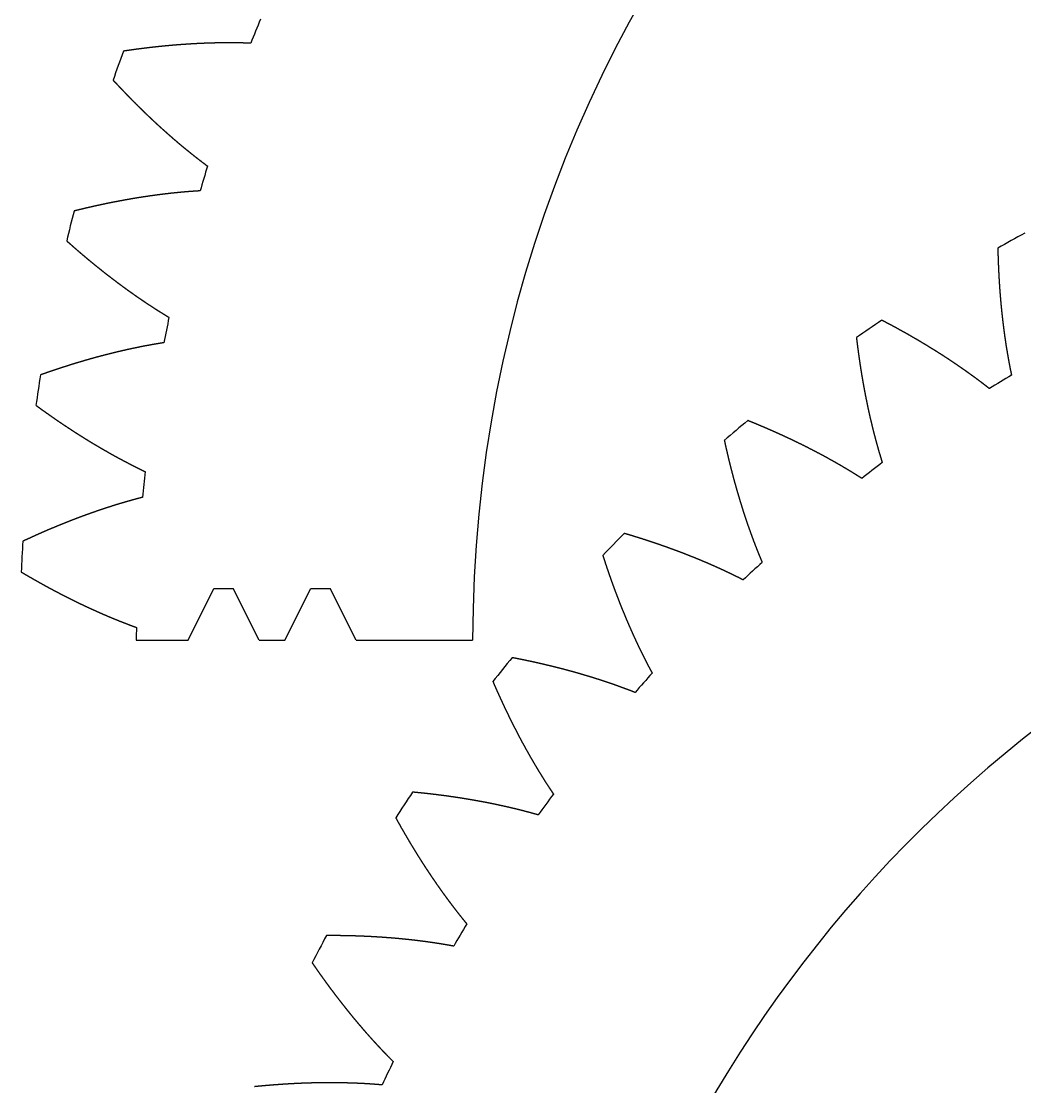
# Model space of a CAD drawing. Header units: millimetres. Extents: x 152 to 351, y -137 to 85.
# Drawn here: x 151.75 to 190.56, y -101.84 to -60.61 of the extents above; entities that cross this region are included whole.
import ezdxf

# ---------------------------------------------------------------- set-up
doc = ezdxf.new("R2010")
doc.units = ezdxf.units.MM
doc.header["$MEASUREMENT"] = 0

msp = doc.modelspace()

# ---------------------------------------------------------------- linework, layer by layer
at = {"linetype": 'Continuous'}
for p, q in [((158.203, -84.564), (159.203, -82.564)), ((159.203, -82.564), (159.953, -82.564)), ((160.953, -84.564), (159.953, -82.564)), ((161.953, -84.564), (162.953, -82.564)), ((162.953, -82.564), (163.703, -82.564)), ((164.703, -84.564), (163.703, -82.564)), ((156.203, -84.564), (158.203, -84.564)), ((160.953, -84.564), (161.953, -84.564)), ((164.703, -84.564), (165.703, -84.564)), ((165.703, -84.564), (169.212, -84.564))]:
    msp.add_line(p, q, dxfattribs=at)
for centre, radius, start, end in [((219.462, -84.564), 50.25, 8.4095, 180), ((218.703, -84.564), 62.5, 157.38775, 158.30456), ((218.703, -84.564), 67, 160.10694, 161.12383), ((218.703, -84.564), 62.5, 162.92621, 163.84302), ((218.703, -84.564), 67, 165.6454, 166.66229), ((222.604, -127.652), 67, 118.56848, 119.58537), ((222.604, -127.652), 67, 118.56848, 119.58537), ((218.703, -84.564), 62.5, 168.46467, 169.38148), ((222.604, -127.652), 67, 124.10694, 125.12383), ((222.604, -127.652), 67, 124.10694, 125.12383), ((218.703, -84.564), 67, 171.18386, 172.20075), ((222.604, -127.652), 62.5, 121.38775, 122.30456), ((222.604, -127.652), 62.5, 121.38775, 122.30456), ((222.604, -127.652), 67, 129.6454, 130.66229), ((222.604, -127.652), 67, 129.6454, 130.66229), ((221.844, -127.652), 50.25, 0, 188.4095), ((221.844, -127.652), 50.25, 0, 188.4095), ((222.604, -127.652), 62.5, 126.92621, 127.84302), ((222.604, -127.652), 62.5, 126.92621, 127.84302), ((218.703, -84.564), 62.5, 174.00313, 174.91995), ((218.703, -84.564), 67, 176.72233, 177.73921), ((222.604, -127.652), 67, 135.18386, 136.20075), ((222.604, -127.652), 67, 135.18386, 136.20075), ((222.604, -127.652), 62.5, 132.46467, 133.38148), ((222.604, -127.652), 62.5, 132.46467, 133.38148), ((218.703, -84.564), 62.5, 179.54159, 180), ((222.604, -127.652), 67, 140.72233, 141.73921), ((222.604, -127.652), 67, 140.72233, 141.73921), ((222.604, -127.652), 62.5, 138.00313, 138.91995), ((222.604, -127.652), 62.5, 138.00313, 138.91995), ((222.604, -127.652), 67, 146.26079, 147.27768), ((222.604, -127.652), 67, 146.26079, 147.27768), ((222.604, -127.652), 62.5, 143.54159, 144.45841), ((222.604, -127.652), 62.5, 143.54159, 144.45841), ((222.604, -127.652), 62.5, 149.08005, 149.99687), ((222.604, -127.652), 62.5, 149.08005, 149.99687), ((222.604, -127.652), 67, 151.79925, 152.81614), ((222.604, -127.652), 67, 151.79925, 152.81614), ((222.604, -127.652), 62.5, 154.61852, 155.53533), ((222.604, -127.652), 62.5, 154.61852, 155.53533)]:
    msp.add_arc(centre, radius, start, end)
for points in [[(160.63, -61.459), (160.609, -61.458), (160.566, -61.457), (160.501, -61.454), (160.415, -61.452), (160.308, -61.449), (160.2, -61.447), (160.092, -61.445), (159.984, -61.444), (159.876, -61.443), (159.768, -61.443), (159.659, -61.444), (159.551, -61.444), (159.442, -61.446), (159.334, -61.448), (159.225, -61.45), (159.116, -61.453), (159.007, -61.456), (158.898, -61.46), (158.789, -61.464), (158.679, -61.469), (158.57, -61.474), (158.461, -61.48), (158.351, -61.486), (158.241, -61.493), (158.132, -61.5), (158.022, -61.507), (157.912, -61.515), (157.802, -61.524), (157.692, -61.532), (157.582, -61.542), (157.472, -61.552), (157.362, -61.562), (157.251, -61.572), (157.141, -61.583), (157.031, -61.595), (156.92, -61.607), (156.809, -61.619), (156.699, -61.632), (156.588, -61.645), (156.477, -61.659), (156.367, -61.673), (156.256, -61.687), (156.145, -61.702), (156.034, -61.717), (155.923, -61.733), (155.834, -61.746), (155.767, -61.756), (155.723, -61.762), (155.701, -61.766)], [(155.306, -62.887), (155.321, -62.904), (155.352, -62.937), (155.398, -62.986), (155.459, -63.052), (155.536, -63.134), (155.612, -63.215), (155.69, -63.296), (155.767, -63.377), (155.845, -63.457), (155.922, -63.537), (156, -63.617), (156.079, -63.696), (156.157, -63.775), (156.236, -63.853), (156.315, -63.931), (156.394, -64.009), (156.473, -64.087), (156.553, -64.164), (156.633, -64.24), (156.713, -64.316), (156.793, -64.392), (156.873, -64.468), (156.954, -64.543), (157.035, -64.617), (157.116, -64.691), (157.197, -64.765), (157.279, -64.838), (157.361, -64.911), (157.443, -64.984), (157.525, -65.056), (157.607, -65.128), (157.69, -65.199), (157.773, -65.27), (157.856, -65.34), (157.939, -65.41), (158.023, -65.48), (158.107, -65.549), (158.191, -65.617), (158.275, -65.686), (158.359, -65.753), (158.444, -65.82), (158.529, -65.887), (158.614, -65.953), (158.7, -66.019), (158.785, -66.084), (158.854, -66.136), (158.906, -66.175), (158.94, -66.201), (158.957, -66.213)], [(158.671, -67.172), (158.65, -67.173), (158.607, -67.176), (158.543, -67.18), (158.457, -67.185), (158.349, -67.193), (158.242, -67.201), (158.134, -67.21), (158.027, -67.219), (157.919, -67.229), (157.811, -67.239), (157.703, -67.25), (157.596, -67.261), (157.488, -67.273), (157.38, -67.286), (157.272, -67.298), (157.164, -67.312), (157.055, -67.326), (156.947, -67.34), (156.839, -67.355), (156.731, -67.37), (156.622, -67.386), (156.514, -67.402), (156.405, -67.419), (156.297, -67.436), (156.189, -67.453), (156.08, -67.471), (155.971, -67.49), (155.863, -67.509), (155.754, -67.528), (155.645, -67.548), (155.537, -67.569), (155.428, -67.589), (155.319, -67.611), (155.21, -67.632), (155.102, -67.654), (154.993, -67.677), (154.884, -67.7), (154.775, -67.723), (154.666, -67.747), (154.557, -67.771), (154.448, -67.796), (154.339, -67.821), (154.23, -67.846), (154.122, -67.872), (154.013, -67.899), (153.925, -67.92), (153.86, -67.936), (153.816, -67.947), (153.795, -67.953)], [(153.51, -69.107), (153.527, -69.122), (153.56, -69.152), (153.611, -69.197), (153.678, -69.256), (153.762, -69.33), (153.847, -69.404), (153.931, -69.477), (154.016, -69.55), (154.101, -69.623), (154.186, -69.695), (154.272, -69.766), (154.357, -69.838), (154.443, -69.908), (154.529, -69.979), (154.615, -70.049), (154.701, -70.119), (154.787, -70.188), (154.874, -70.257), (154.961, -70.326), (155.048, -70.394), (155.135, -70.461), (155.222, -70.529), (155.31, -70.596), (155.398, -70.662), (155.486, -70.728), (155.574, -70.794), (155.662, -70.859), (155.75, -70.924), (155.839, -70.988), (155.928, -71.052), (156.017, -71.115), (156.106, -71.178), (156.195, -71.241), (156.285, -71.303), (156.374, -71.364), (156.464, -71.425), (156.554, -71.486), (156.645, -71.546), (156.735, -71.606), (156.826, -71.665), (156.916, -71.724), (157.007, -71.782), (157.099, -71.84), (157.19, -71.897), (157.282, -71.954), (157.355, -71.998), (157.41, -72.032), (157.447, -72.054), (157.465, -72.065)], [(189.525, -69.387), (189.525, -69.41), (189.526, -69.455), (189.528, -69.522), (189.53, -69.612), (189.533, -69.724), (189.537, -69.836), (189.541, -69.948), (189.545, -70.059), (189.55, -70.171), (189.555, -70.282), (189.561, -70.394), (189.567, -70.505), (189.573, -70.616), (189.58, -70.727), (189.588, -70.838), (189.595, -70.948), (189.603, -71.059), (189.612, -71.169), (189.621, -71.279), (189.63, -71.389), (189.64, -71.499), (189.65, -71.609), (189.661, -71.719), (189.672, -71.828), (189.683, -71.938), (189.695, -72.047), (189.708, -72.156), (189.721, -72.265), (189.734, -72.373), (189.748, -72.482), (189.762, -72.59), (189.776, -72.698), (189.791, -72.806), (189.807, -72.914), (189.823, -73.022), (189.839, -73.129), (189.856, -73.236), (189.874, -73.343), (189.892, -73.45), (189.91, -73.557), (189.929, -73.663), (189.948, -73.77), (189.968, -73.876), (189.988, -73.982), (190.009, -74.087), (190.026, -74.172), (190.039, -74.235), (190.048, -74.277), (190.052, -74.298)], [(189.525, -69.387), (189.525, -69.41), (189.526, -69.455), (189.528, -69.522), (189.53, -69.612), (189.533, -69.724), (189.537, -69.836), (189.541, -69.948), (189.545, -70.059), (189.55, -70.171), (189.555, -70.282), (189.561, -70.394), (189.567, -70.505), (189.573, -70.616), (189.58, -70.727), (189.588, -70.838), (189.595, -70.948), (189.603, -71.059), (189.612, -71.169), (189.621, -71.279), (189.63, -71.389), (189.64, -71.499), (189.65, -71.609), (189.661, -71.719), (189.672, -71.828), (189.683, -71.938), (189.695, -72.047), (189.708, -72.156), (189.721, -72.265), (189.734, -72.373), (189.748, -72.482), (189.762, -72.59), (189.776, -72.698), (189.791, -72.806), (189.807, -72.914), (189.823, -73.022), (189.839, -73.129), (189.856, -73.236), (189.874, -73.343), (189.892, -73.45), (189.91, -73.557), (189.929, -73.663), (189.948, -73.77), (189.968, -73.876), (189.988, -73.982), (190.009, -74.087), (190.026, -74.172), (190.039, -74.235), (190.048, -74.277), (190.052, -74.298)], [(189.203, -74.826), (189.186, -74.812), (189.152, -74.786), (189.101, -74.746), (189.033, -74.693), (188.948, -74.628), (188.862, -74.563), (188.776, -74.498), (188.689, -74.434), (188.602, -74.369), (188.514, -74.306), (188.426, -74.242), (188.338, -74.179), (188.249, -74.117), (188.16, -74.054), (188.071, -73.992), (187.981, -73.931), (187.891, -73.869), (187.801, -73.808), (187.71, -73.747), (187.619, -73.687), (187.527, -73.627), (187.435, -73.567), (187.343, -73.508), (187.25, -73.449), (187.158, -73.39), (187.064, -73.331), (186.971, -73.273), (186.877, -73.216), (186.783, -73.158), (186.688, -73.101), (186.593, -73.044), (186.498, -72.987), (186.403, -72.931), (186.307, -72.875), (186.211, -72.82), (186.114, -72.764), (186.018, -72.709), (185.921, -72.655), (185.823, -72.6), (185.726, -72.546), (185.628, -72.492), (185.53, -72.439), (185.431, -72.386), (185.333, -72.333), (185.234, -72.28), (185.154, -72.239), (185.094, -72.207), (185.054, -72.187), (185.035, -72.176)], [(189.203, -74.826), (189.186, -74.812), (189.152, -74.786), (189.101, -74.746), (189.033, -74.693), (188.948, -74.628), (188.862, -74.563), (188.776, -74.498), (188.689, -74.434), (188.602, -74.369), (188.514, -74.306), (188.426, -74.242), (188.338, -74.179), (188.249, -74.117), (188.16, -74.054), (188.071, -73.992), (187.981, -73.931), (187.891, -73.869), (187.801, -73.808), (187.71, -73.747), (187.619, -73.687), (187.527, -73.627), (187.435, -73.567), (187.343, -73.508), (187.25, -73.449), (187.158, -73.39), (187.064, -73.331), (186.971, -73.273), (186.877, -73.216), (186.783, -73.158), (186.688, -73.101), (186.593, -73.044), (186.498, -72.987), (186.403, -72.931), (186.307, -72.875), (186.211, -72.82), (186.114, -72.764), (186.018, -72.709), (185.921, -72.655), (185.823, -72.6), (185.726, -72.546), (185.628, -72.492), (185.53, -72.439), (185.431, -72.386), (185.333, -72.333), (185.234, -72.28), (185.154, -72.239), (185.094, -72.207), (185.054, -72.187), (185.035, -72.176)], [(184.056, -72.852), (184.059, -72.874), (184.064, -72.919), (184.072, -72.986), (184.083, -73.075), (184.097, -73.186), (184.111, -73.297), (184.126, -73.408), (184.141, -73.519), (184.157, -73.629), (184.173, -73.74), (184.189, -73.85), (184.206, -73.96), (184.223, -74.07), (184.24, -74.18), (184.258, -74.289), (184.277, -74.399), (184.295, -74.508), (184.315, -74.617), (184.334, -74.726), (184.354, -74.834), (184.374, -74.943), (184.395, -75.051), (184.416, -75.159), (184.438, -75.267), (184.46, -75.375), (184.482, -75.482), (184.505, -75.59), (184.528, -75.697), (184.552, -75.804), (184.576, -75.91), (184.601, -76.017), (184.626, -76.123), (184.651, -76.229), (184.677, -76.335), (184.703, -76.44), (184.73, -76.546), (184.757, -76.651), (184.785, -76.756), (184.813, -76.861), (184.842, -76.965), (184.871, -77.069), (184.9, -77.173), (184.93, -77.277), (184.961, -77.38), (184.992, -77.483), (185.017, -77.565), (185.036, -77.627), (185.049, -77.668), (185.055, -77.689)], [(184.056, -72.852), (184.059, -72.874), (184.064, -72.919), (184.072, -72.986), (184.083, -73.075), (184.097, -73.186), (184.111, -73.297), (184.126, -73.408), (184.141, -73.519), (184.157, -73.629), (184.173, -73.74), (184.189, -73.85), (184.206, -73.96), (184.223, -74.07), (184.24, -74.18), (184.258, -74.289), (184.277, -74.399), (184.295, -74.508), (184.315, -74.617), (184.334, -74.726), (184.354, -74.834), (184.374, -74.943), (184.395, -75.051), (184.416, -75.159), (184.438, -75.267), (184.46, -75.375), (184.482, -75.482), (184.505, -75.59), (184.528, -75.697), (184.552, -75.804), (184.576, -75.91), (184.601, -76.017), (184.626, -76.123), (184.651, -76.229), (184.677, -76.335), (184.703, -76.44), (184.73, -76.546), (184.757, -76.651), (184.785, -76.756), (184.813, -76.861), (184.842, -76.965), (184.871, -77.069), (184.9, -77.173), (184.93, -77.277), (184.961, -77.38), (184.992, -77.483), (185.017, -77.565), (185.036, -77.627), (185.049, -77.668), (185.055, -77.689)], [(157.273, -73.047), (157.252, -73.05), (157.209, -73.057), (157.146, -73.067), (157.061, -73.081), (156.955, -73.099), (156.848, -73.117), (156.742, -73.137), (156.636, -73.156), (156.53, -73.176), (156.424, -73.197), (156.317, -73.218), (156.211, -73.24), (156.105, -73.262), (155.998, -73.285), (155.892, -73.308), (155.786, -73.332), (155.679, -73.356), (155.573, -73.381), (155.467, -73.406), (155.361, -73.431), (155.254, -73.458), (155.148, -73.484), (155.042, -73.511), (154.935, -73.539), (154.829, -73.567), (154.723, -73.595), (154.616, -73.624), (154.51, -73.653), (154.404, -73.683), (154.298, -73.714), (154.191, -73.744), (154.085, -73.776), (153.979, -73.807), (153.873, -73.839), (153.767, -73.872), (153.66, -73.905), (153.554, -73.938), (153.448, -73.972), (153.342, -74.006), (153.236, -74.041), (153.13, -74.076), (153.024, -74.111), (152.918, -74.147), (152.812, -74.183), (152.706, -74.22), (152.621, -74.25), (152.558, -74.272), (152.516, -74.287), (152.494, -74.295)], [(152.323, -75.471), (152.341, -75.485), (152.377, -75.511), (152.431, -75.551), (152.504, -75.604), (152.595, -75.669), (152.686, -75.734), (152.778, -75.799), (152.869, -75.863), (152.961, -75.927), (153.052, -75.991), (153.144, -76.054), (153.236, -76.117), (153.328, -76.179), (153.421, -76.241), (153.513, -76.302), (153.606, -76.363), (153.698, -76.424), (153.791, -76.484), (153.884, -76.544), (153.977, -76.603), (154.071, -76.662), (154.164, -76.721), (154.258, -76.779), (154.351, -76.837), (154.445, -76.894), (154.539, -76.951), (154.633, -77.007), (154.728, -77.063), (154.822, -77.118), (154.917, -77.173), (155.011, -77.228), (155.106, -77.282), (155.201, -77.336), (155.296, -77.389), (155.391, -77.441), (155.487, -77.494), (155.582, -77.545), (155.678, -77.596), (155.774, -77.647), (155.87, -77.697), (155.966, -77.747), (156.062, -77.796), (156.158, -77.845), (156.255, -77.893), (156.351, -77.94), (156.429, -77.978), (156.487, -78.006), (156.525, -78.025), (156.545, -78.034)], [(184.26, -78.296), (184.242, -78.284), (184.206, -78.261), (184.152, -78.227), (184.079, -78.181), (183.987, -78.124), (183.896, -78.067), (183.803, -78.011), (183.711, -77.955), (183.618, -77.9), (183.525, -77.845), (183.431, -77.79), (183.337, -77.736), (183.243, -77.682), (183.148, -77.629), (183.053, -77.576), (182.958, -77.523), (182.862, -77.47), (182.767, -77.418), (182.67, -77.367), (182.574, -77.315), (182.477, -77.265), (182.38, -77.214), (182.282, -77.164), (182.184, -77.114), (182.086, -77.064), (181.988, -77.015), (181.889, -76.966), (181.79, -76.918), (181.691, -76.87), (181.591, -76.822), (181.491, -76.774), (181.391, -76.727), (181.29, -76.681), (181.19, -76.634), (181.089, -76.588), (180.987, -76.542), (180.886, -76.497), (180.784, -76.452), (180.682, -76.407), (180.58, -76.363), (180.477, -76.319), (180.374, -76.275), (180.271, -76.231), (180.168, -76.188), (180.064, -76.146), (179.981, -76.112), (179.918, -76.086), (179.877, -76.07), (179.856, -76.061)], [(184.26, -78.296), (184.242, -78.284), (184.206, -78.261), (184.152, -78.227), (184.079, -78.181), (183.987, -78.124), (183.896, -78.067), (183.803, -78.011), (183.711, -77.955), (183.618, -77.9), (183.525, -77.845), (183.431, -77.79), (183.337, -77.736), (183.243, -77.682), (183.148, -77.629), (183.053, -77.576), (182.958, -77.523), (182.862, -77.47), (182.767, -77.418), (182.67, -77.367), (182.574, -77.315), (182.477, -77.265), (182.38, -77.214), (182.282, -77.164), (182.184, -77.114), (182.086, -77.064), (181.988, -77.015), (181.889, -76.966), (181.79, -76.918), (181.691, -76.87), (181.591, -76.822), (181.491, -76.774), (181.391, -76.727), (181.29, -76.681), (181.19, -76.634), (181.089, -76.588), (180.987, -76.542), (180.886, -76.497), (180.784, -76.452), (180.682, -76.407), (180.58, -76.363), (180.477, -76.319), (180.374, -76.275), (180.271, -76.231), (180.168, -76.188), (180.064, -76.146), (179.981, -76.112), (179.918, -76.086), (179.877, -76.07), (179.856, -76.061)], [(178.947, -76.828), (178.952, -76.85), (178.961, -76.894), (178.976, -76.96), (178.995, -77.047), (179.02, -77.157), (179.045, -77.266), (179.07, -77.375), (179.096, -77.484), (179.122, -77.592), (179.149, -77.701), (179.176, -77.809), (179.203, -77.917), (179.231, -78.024), (179.259, -78.132), (179.287, -78.239), (179.316, -78.346), (179.345, -78.453), (179.375, -78.56), (179.405, -78.666), (179.435, -78.773), (179.466, -78.879), (179.497, -78.984), (179.528, -79.09), (179.56, -79.195), (179.593, -79.3), (179.625, -79.405), (179.658, -79.51), (179.692, -79.614), (179.726, -79.718), (179.76, -79.822), (179.795, -79.926), (179.83, -80.029), (179.865, -80.132), (179.901, -80.235), (179.938, -80.338), (179.975, -80.44), (180.012, -80.542), (180.049, -80.644), (180.087, -80.745), (180.126, -80.846), (180.165, -80.947), (180.204, -81.048), (180.244, -81.148), (180.284, -81.248), (180.325, -81.348), (180.358, -81.427), (180.383, -81.486), (180.4, -81.526), (180.408, -81.546)], [(178.947, -76.828), (178.952, -76.85), (178.961, -76.894), (178.976, -76.96), (178.995, -77.047), (179.02, -77.157), (179.045, -77.266), (179.07, -77.375), (179.096, -77.484), (179.122, -77.592), (179.149, -77.701), (179.176, -77.809), (179.203, -77.917), (179.231, -78.024), (179.259, -78.132), (179.287, -78.239), (179.316, -78.346), (179.345, -78.453), (179.375, -78.56), (179.405, -78.666), (179.435, -78.773), (179.466, -78.879), (179.497, -78.984), (179.528, -79.09), (179.56, -79.195), (179.593, -79.3), (179.625, -79.405), (179.658, -79.51), (179.692, -79.614), (179.726, -79.718), (179.76, -79.822), (179.795, -79.926), (179.83, -80.029), (179.865, -80.132), (179.901, -80.235), (179.938, -80.338), (179.975, -80.44), (180.012, -80.542), (180.049, -80.644), (180.087, -80.745), (180.126, -80.846), (180.165, -80.947), (180.204, -81.048), (180.244, -81.148), (180.284, -81.248), (180.325, -81.348), (180.358, -81.427), (180.383, -81.486), (180.4, -81.526), (180.408, -81.546)], [(156.448, -79.029), (156.427, -79.035), (156.386, -79.045), (156.324, -79.062), (156.24, -79.084), (156.136, -79.112), (156.033, -79.141), (155.929, -79.17), (155.825, -79.2), (155.721, -79.23), (155.617, -79.261), (155.514, -79.292), (155.41, -79.324), (155.306, -79.356), (155.203, -79.389), (155.099, -79.423), (154.995, -79.456), (154.892, -79.491), (154.789, -79.526), (154.685, -79.561), (154.582, -79.597), (154.479, -79.633), (154.375, -79.67), (154.272, -79.707), (154.169, -79.745), (154.066, -79.783), (153.963, -79.821), (153.86, -79.86), (153.757, -79.9), (153.654, -79.94), (153.551, -79.98), (153.448, -80.021), (153.346, -80.062), (153.243, -80.104), (153.14, -80.146), (153.038, -80.189), (152.935, -80.232), (152.833, -80.275), (152.731, -80.319), (152.628, -80.363), (152.526, -80.408), (152.424, -80.453), (152.322, -80.499), (152.22, -80.545), (152.118, -80.591), (152.016, -80.638), (151.934, -80.676), (151.873, -80.704), (151.833, -80.723), (151.812, -80.733)], [(179.676, -82.227), (179.657, -82.217), (179.618, -82.198), (179.561, -82.168), (179.484, -82.13), (179.387, -82.082), (179.291, -82.035), (179.194, -81.988), (179.096, -81.941), (178.998, -81.895), (178.9, -81.849), (178.802, -81.804), (178.703, -81.759), (178.604, -81.714), (178.505, -81.67), (178.405, -81.627), (178.305, -81.583), (178.205, -81.54), (178.104, -81.498), (178.003, -81.456), (177.902, -81.414), (177.801, -81.373), (177.699, -81.332), (177.597, -81.291), (177.495, -81.251), (177.393, -81.211), (177.29, -81.172), (177.187, -81.133), (177.084, -81.094), (176.98, -81.055), (176.877, -81.018), (176.773, -80.98), (176.668, -80.943), (176.564, -80.906), (176.459, -80.869), (176.354, -80.833), (176.249, -80.798), (176.143, -80.762), (176.038, -80.727), (175.932, -80.692), (175.826, -80.658), (175.719, -80.624), (175.613, -80.591), (175.506, -80.557), (175.399, -80.524), (175.291, -80.492), (175.205, -80.466), (175.141, -80.447), (175.098, -80.434), (175.076, -80.428)], [(179.676, -82.227), (179.657, -82.217), (179.618, -82.198), (179.561, -82.168), (179.484, -82.13), (179.387, -82.082), (179.291, -82.035), (179.194, -81.988), (179.096, -81.941), (178.998, -81.895), (178.9, -81.849), (178.802, -81.804), (178.703, -81.759), (178.604, -81.714), (178.505, -81.67), (178.405, -81.627), (178.305, -81.583), (178.205, -81.54), (178.104, -81.498), (178.003, -81.456), (177.902, -81.414), (177.801, -81.373), (177.699, -81.332), (177.597, -81.291), (177.495, -81.251), (177.393, -81.211), (177.29, -81.172), (177.187, -81.133), (177.084, -81.094), (176.98, -81.055), (176.877, -81.018), (176.773, -80.98), (176.668, -80.943), (176.564, -80.906), (176.459, -80.869), (176.354, -80.833), (176.249, -80.798), (176.143, -80.762), (176.038, -80.727), (175.932, -80.692), (175.826, -80.658), (175.719, -80.624), (175.613, -80.591), (175.506, -80.557), (175.399, -80.524), (175.291, -80.492), (175.205, -80.466), (175.141, -80.447), (175.098, -80.434), (175.076, -80.428)], [(174.246, -81.279), (174.252, -81.3), (174.266, -81.343), (174.287, -81.407), (174.315, -81.492), (174.35, -81.599), (174.385, -81.705), (174.421, -81.811), (174.457, -81.917), (174.494, -82.022), (174.531, -82.128), (174.568, -82.233), (174.605, -82.338), (174.643, -82.442), (174.682, -82.547), (174.72, -82.651), (174.759, -82.755), (174.799, -82.858), (174.838, -82.961), (174.879, -83.064), (174.919, -83.167), (174.96, -83.27), (175.001, -83.372), (175.043, -83.474), (175.084, -83.576), (175.127, -83.677), (175.169, -83.779), (175.212, -83.879), (175.256, -83.98), (175.3, -84.08), (175.344, -84.18), (175.388, -84.28), (175.433, -84.38), (175.479, -84.479), (175.524, -84.578), (175.57, -84.676), (175.617, -84.775), (175.664, -84.872), (175.711, -84.97), (175.759, -85.067), (175.807, -85.164), (175.855, -85.261), (175.904, -85.357), (175.954, -85.453), (176.003, -85.549), (176.054, -85.644), (176.094, -85.72), (176.125, -85.777), (176.145, -85.815), (176.155, -85.834)], [(174.246, -81.279), (174.252, -81.3), (174.266, -81.343), (174.287, -81.407), (174.315, -81.492), (174.35, -81.599), (174.385, -81.705), (174.421, -81.811), (174.457, -81.917), (174.494, -82.022), (174.531, -82.128), (174.568, -82.233), (174.605, -82.338), (174.643, -82.442), (174.682, -82.547), (174.72, -82.651), (174.759, -82.755), (174.799, -82.858), (174.838, -82.961), (174.879, -83.064), (174.919, -83.167), (174.96, -83.27), (175.001, -83.372), (175.043, -83.474), (175.084, -83.576), (175.127, -83.677), (175.169, -83.779), (175.212, -83.879), (175.256, -83.98), (175.3, -84.08), (175.344, -84.18), (175.388, -84.28), (175.433, -84.38), (175.479, -84.479), (175.524, -84.578), (175.57, -84.676), (175.617, -84.775), (175.664, -84.872), (175.711, -84.97), (175.759, -85.067), (175.807, -85.164), (175.855, -85.261), (175.904, -85.357), (175.954, -85.453), (176.003, -85.549), (176.054, -85.644), (176.094, -85.72), (176.125, -85.777), (176.145, -85.815), (176.155, -85.834)], [(151.755, -81.921), (151.774, -81.932), (151.813, -81.955), (151.871, -81.989), (151.948, -82.035), (152.045, -82.091), (152.142, -82.147), (152.239, -82.203), (152.337, -82.258), (152.434, -82.313), (152.531, -82.367), (152.629, -82.421), (152.727, -82.474), (152.824, -82.528), (152.922, -82.58), (153.02, -82.633), (153.118, -82.684), (153.216, -82.736), (153.315, -82.787), (153.413, -82.837), (153.511, -82.888), (153.61, -82.937), (153.709, -82.986), (153.807, -83.035), (153.906, -83.084), (154.005, -83.132), (154.104, -83.179), (154.203, -83.226), (154.302, -83.273), (154.402, -83.319), (154.501, -83.364), (154.601, -83.409), (154.7, -83.454), (154.8, -83.498), (154.9, -83.542), (155, -83.585), (155.1, -83.628), (155.2, -83.67), (155.3, -83.712), (155.4, -83.753), (155.5, -83.794), (155.601, -83.834), (155.701, -83.873), (155.802, -83.913), (155.902, -83.951), (156.003, -83.989), (156.084, -84.019), (156.144, -84.041), (156.185, -84.056), (156.205, -84.064)], [(175.492, -86.582), (175.472, -86.574), (175.432, -86.559), (175.372, -86.535), (175.292, -86.504), (175.191, -86.466), (175.09, -86.428), (174.989, -86.391), (174.887, -86.354), (174.786, -86.317), (174.684, -86.281), (174.581, -86.245), (174.479, -86.21), (174.376, -86.175), (174.273, -86.141), (174.169, -86.107), (174.066, -86.074), (173.962, -86.041), (173.858, -86.008), (173.753, -85.976), (173.648, -85.944), (173.544, -85.913), (173.438, -85.882), (173.333, -85.851), (173.228, -85.821), (173.122, -85.791), (173.016, -85.762), (172.909, -85.733), (172.803, -85.704), (172.696, -85.676), (172.589, -85.649), (172.482, -85.621), (172.375, -85.594), (172.267, -85.568), (172.159, -85.541), (172.051, -85.516), (171.943, -85.49), (171.835, -85.465), (171.726, -85.44), (171.617, -85.416), (171.508, -85.392), (171.399, -85.369), (171.29, -85.346), (171.18, -85.323), (171.071, -85.3), (170.961, -85.278), (170.873, -85.261), (170.806, -85.248), (170.762, -85.24), (170.74, -85.235)], [(175.492, -86.582), (175.472, -86.574), (175.432, -86.559), (175.372, -86.535), (175.292, -86.504), (175.191, -86.466), (175.09, -86.428), (174.989, -86.391), (174.887, -86.354), (174.786, -86.317), (174.684, -86.281), (174.581, -86.245), (174.479, -86.21), (174.376, -86.175), (174.273, -86.141), (174.169, -86.107), (174.066, -86.074), (173.962, -86.041), (173.858, -86.008), (173.753, -85.976), (173.648, -85.944), (173.544, -85.913), (173.438, -85.882), (173.333, -85.851), (173.228, -85.821), (173.122, -85.791), (173.016, -85.762), (172.909, -85.733), (172.803, -85.704), (172.696, -85.676), (172.589, -85.649), (172.482, -85.621), (172.375, -85.594), (172.267, -85.568), (172.159, -85.541), (172.051, -85.516), (171.943, -85.49), (171.835, -85.465), (171.726, -85.44), (171.617, -85.416), (171.508, -85.392), (171.399, -85.369), (171.29, -85.346), (171.18, -85.323), (171.071, -85.3), (170.961, -85.278), (170.873, -85.261), (170.806, -85.248), (170.762, -85.24), (170.74, -85.235)], [(169.996, -86.163), (170.005, -86.183), (170.022, -86.224), (170.049, -86.286), (170.085, -86.369), (170.13, -86.471), (170.176, -86.573), (170.222, -86.676), (170.268, -86.777), (170.315, -86.879), (170.361, -86.98), (170.409, -87.081), (170.456, -87.182), (170.504, -87.282), (170.552, -87.382), (170.601, -87.482), (170.649, -87.582), (170.699, -87.681), (170.748, -87.78), (170.798, -87.879), (170.848, -87.977), (170.899, -88.075), (170.95, -88.173), (171.001, -88.271), (171.052, -88.368), (171.104, -88.465), (171.156, -88.561), (171.209, -88.658), (171.262, -88.754), (171.315, -88.849), (171.369, -88.945), (171.423, -89.04), (171.477, -89.134), (171.532, -89.229), (171.587, -89.323), (171.642, -89.416), (171.698, -89.51), (171.754, -89.603), (171.811, -89.695), (171.867, -89.787), (171.925, -89.879), (171.982, -89.971), (172.04, -90.062), (172.099, -90.153), (172.157, -90.243), (172.217, -90.333), (172.264, -90.405), (172.3, -90.458), (172.324, -90.494), (172.336, -90.512)], [(169.996, -86.163), (170.005, -86.183), (170.022, -86.224), (170.049, -86.286), (170.085, -86.369), (170.13, -86.471), (170.176, -86.573), (170.222, -86.676), (170.268, -86.777), (170.315, -86.879), (170.361, -86.98), (170.409, -87.081), (170.456, -87.182), (170.504, -87.282), (170.552, -87.382), (170.601, -87.482), (170.649, -87.582), (170.699, -87.681), (170.748, -87.78), (170.798, -87.879), (170.848, -87.977), (170.899, -88.075), (170.95, -88.173), (171.001, -88.271), (171.052, -88.368), (171.104, -88.465), (171.156, -88.561), (171.209, -88.658), (171.262, -88.754), (171.315, -88.849), (171.369, -88.945), (171.423, -89.04), (171.477, -89.134), (171.532, -89.229), (171.587, -89.323), (171.642, -89.416), (171.698, -89.51), (171.754, -89.603), (171.811, -89.695), (171.867, -89.787), (171.925, -89.879), (171.982, -89.971), (172.04, -90.062), (172.099, -90.153), (172.157, -90.243), (172.217, -90.333), (172.264, -90.405), (172.3, -90.458), (172.324, -90.494), (172.336, -90.512)], [(171.748, -91.321), (171.728, -91.315), (171.686, -91.303), (171.624, -91.286), (171.541, -91.262), (171.437, -91.234), (171.333, -91.206), (171.229, -91.179), (171.124, -91.152), (171.02, -91.125), (170.914, -91.099), (170.809, -91.074), (170.704, -91.048), (170.598, -91.024), (170.492, -91), (170.386, -90.976), (170.279, -90.953), (170.173, -90.93), (170.066, -90.907), (169.959, -90.885), (169.852, -90.864), (169.744, -90.843), (169.637, -90.822), (169.529, -90.802), (169.421, -90.782), (169.313, -90.763), (169.204, -90.744), (169.096, -90.725), (168.987, -90.707), (168.878, -90.689), (168.769, -90.672), (168.66, -90.655), (168.55, -90.638), (168.44, -90.622), (168.331, -90.607), (168.221, -90.591), (168.111, -90.576), (168, -90.562), (167.89, -90.548), (167.779, -90.534), (167.668, -90.521), (167.557, -90.508), (167.446, -90.496), (167.335, -90.483), (167.224, -90.472), (167.112, -90.46), (167.023, -90.452), (166.956, -90.445), (166.911, -90.441), (166.889, -90.439)], [(171.748, -91.321), (171.728, -91.315), (171.686, -91.303), (171.624, -91.286), (171.541, -91.262), (171.437, -91.234), (171.333, -91.206), (171.229, -91.179), (171.124, -91.152), (171.02, -91.125), (170.914, -91.099), (170.809, -91.074), (170.704, -91.048), (170.598, -91.024), (170.492, -91), (170.386, -90.976), (170.279, -90.953), (170.173, -90.93), (170.066, -90.907), (169.959, -90.885), (169.852, -90.864), (169.744, -90.843), (169.637, -90.822), (169.529, -90.802), (169.421, -90.782), (169.313, -90.763), (169.204, -90.744), (169.096, -90.725), (168.987, -90.707), (168.878, -90.689), (168.769, -90.672), (168.66, -90.655), (168.55, -90.638), (168.44, -90.622), (168.331, -90.607), (168.221, -90.591), (168.111, -90.576), (168, -90.562), (167.89, -90.548), (167.779, -90.534), (167.668, -90.521), (167.557, -90.508), (167.446, -90.496), (167.335, -90.483), (167.224, -90.472), (167.112, -90.46), (167.023, -90.452), (166.956, -90.445), (166.911, -90.441), (166.889, -90.439)], [(166.237, -91.434), (166.248, -91.453), (166.269, -91.493), (166.302, -91.552), (166.346, -91.63), (166.401, -91.728), (166.456, -91.825), (166.512, -91.922), (166.567, -92.019), (166.623, -92.116), (166.68, -92.212), (166.737, -92.308), (166.794, -92.404), (166.851, -92.499), (166.909, -92.594), (166.967, -92.689), (167.025, -92.783), (167.083, -92.877), (167.142, -92.971), (167.201, -93.065), (167.261, -93.158), (167.32, -93.25), (167.381, -93.343), (167.441, -93.435), (167.502, -93.527), (167.563, -93.618), (167.624, -93.709), (167.685, -93.8), (167.747, -93.891), (167.81, -93.981), (167.872, -94.07), (167.935, -94.16), (167.998, -94.249), (168.062, -94.337), (168.126, -94.425), (168.19, -94.513), (168.254, -94.601), (168.319, -94.688), (168.384, -94.775), (168.45, -94.861), (168.516, -94.947), (168.582, -95.032), (168.648, -95.118), (168.715, -95.202), (168.782, -95.287), (168.85, -95.37), (168.904, -95.437), (168.945, -95.487), (168.972, -95.52), (168.986, -95.537)], [(166.237, -91.434), (166.248, -91.453), (166.269, -91.493), (166.302, -91.552), (166.346, -91.63), (166.401, -91.728), (166.456, -91.825), (166.512, -91.922), (166.567, -92.019), (166.623, -92.116), (166.68, -92.212), (166.737, -92.308), (166.794, -92.404), (166.851, -92.499), (166.909, -92.594), (166.967, -92.689), (167.025, -92.783), (167.083, -92.877), (167.142, -92.971), (167.201, -93.065), (167.261, -93.158), (167.32, -93.25), (167.381, -93.343), (167.441, -93.435), (167.502, -93.527), (167.563, -93.618), (167.624, -93.709), (167.685, -93.8), (167.747, -93.891), (167.81, -93.981), (167.872, -94.07), (167.935, -94.16), (167.998, -94.249), (168.062, -94.337), (168.126, -94.425), (168.19, -94.513), (168.254, -94.601), (168.319, -94.688), (168.384, -94.775), (168.45, -94.861), (168.516, -94.947), (168.582, -95.032), (168.648, -95.118), (168.715, -95.202), (168.782, -95.287), (168.85, -95.37), (168.904, -95.437), (168.945, -95.487), (168.972, -95.52), (168.986, -95.537)], [(168.479, -96.399), (168.458, -96.395), (168.416, -96.387), (168.352, -96.376), (168.268, -96.361), (168.161, -96.342), (168.055, -96.325), (167.949, -96.307), (167.842, -96.291), (167.735, -96.274), (167.628, -96.259), (167.521, -96.243), (167.413, -96.228), (167.306, -96.214), (167.198, -96.2), (167.09, -96.187), (166.982, -96.174), (166.873, -96.161), (166.765, -96.149), (166.656, -96.138), (166.547, -96.127), (166.438, -96.116), (166.329, -96.106), (166.22, -96.096), (166.111, -96.087), (166.001, -96.078), (165.891, -96.07), (165.781, -96.062), (165.671, -96.054), (165.561, -96.047), (165.451, -96.04), (165.341, -96.034), (165.23, -96.028), (165.119, -96.023), (165.009, -96.018), (164.898, -96.013), (164.787, -96.009), (164.675, -96.005), (164.564, -96.002), (164.453, -95.999), (164.341, -95.996), (164.23, -95.994), (164.118, -95.993), (164.006, -95.991), (163.894, -95.99), (163.782, -95.99), (163.692, -95.99), (163.625, -95.99), (163.58, -95.99), (163.557, -95.99)], [(168.479, -96.399), (168.458, -96.395), (168.416, -96.387), (168.352, -96.376), (168.268, -96.361), (168.161, -96.342), (168.055, -96.325), (167.949, -96.307), (167.842, -96.291), (167.735, -96.274), (167.628, -96.259), (167.521, -96.243), (167.413, -96.228), (167.306, -96.214), (167.198, -96.2), (167.09, -96.187), (166.982, -96.174), (166.873, -96.161), (166.765, -96.149), (166.656, -96.138), (166.547, -96.127), (166.438, -96.116), (166.329, -96.106), (166.22, -96.096), (166.111, -96.087), (166.001, -96.078), (165.891, -96.07), (165.781, -96.062), (165.671, -96.054), (165.561, -96.047), (165.451, -96.04), (165.341, -96.034), (165.23, -96.028), (165.119, -96.023), (165.009, -96.018), (164.898, -96.013), (164.787, -96.009), (164.675, -96.005), (164.564, -96.002), (164.453, -95.999), (164.341, -95.996), (164.23, -95.994), (164.118, -95.993), (164.006, -95.991), (163.894, -95.99), (163.782, -95.99), (163.692, -95.99), (163.625, -95.99), (163.58, -95.99), (163.557, -95.99)], [(163.005, -97.043), (163.017, -97.062), (163.043, -97.099), (163.081, -97.154), (163.132, -97.228), (163.196, -97.32), (163.26, -97.412), (163.325, -97.503), (163.39, -97.594), (163.455, -97.685), (163.521, -97.775), (163.586, -97.865), (163.652, -97.955), (163.719, -98.044), (163.785, -98.133), (163.852, -98.222), (163.919, -98.31), (163.986, -98.398), (164.054, -98.486), (164.122, -98.573), (164.19, -98.66), (164.258, -98.747), (164.327, -98.833), (164.396, -98.919), (164.465, -99.004), (164.535, -99.089), (164.605, -99.174), (164.675, -99.259), (164.745, -99.343), (164.816, -99.426), (164.887, -99.509), (164.958, -99.592), (165.029, -99.675), (165.101, -99.757), (165.173, -99.838), (165.246, -99.92), (165.318, -100.001), (165.391, -100.081), (165.464, -100.161), (165.538, -100.241), (165.612, -100.32), (165.686, -100.399), (165.76, -100.477), (165.835, -100.555), (165.91, -100.632), (165.985, -100.709), (166.046, -100.77), (166.091, -100.816), (166.122, -100.846), (166.137, -100.862)], [(163.005, -97.043), (163.017, -97.062), (163.043, -97.099), (163.081, -97.154), (163.132, -97.228), (163.196, -97.32), (163.26, -97.412), (163.325, -97.503), (163.39, -97.594), (163.455, -97.685), (163.521, -97.775), (163.586, -97.865), (163.652, -97.955), (163.719, -98.044), (163.785, -98.133), (163.852, -98.222), (163.919, -98.31), (163.986, -98.398), (164.054, -98.486), (164.122, -98.573), (164.19, -98.66), (164.258, -98.747), (164.327, -98.833), (164.396, -98.919), (164.465, -99.004), (164.535, -99.089), (164.605, -99.174), (164.675, -99.259), (164.745, -99.343), (164.816, -99.426), (164.887, -99.509), (164.958, -99.592), (165.029, -99.675), (165.101, -99.757), (165.173, -99.838), (165.246, -99.92), (165.318, -100.001), (165.391, -100.081), (165.464, -100.161), (165.538, -100.241), (165.612, -100.32), (165.686, -100.399), (165.76, -100.477), (165.835, -100.555), (165.91, -100.632), (165.985, -100.709), (166.046, -100.77), (166.091, -100.816), (166.122, -100.846), (166.137, -100.862)], [(165.716, -101.768), (165.694, -101.767), (165.651, -101.763), (165.587, -101.758), (165.501, -101.751), (165.394, -101.743), (165.286, -101.736), (165.179, -101.729), (165.071, -101.722), (164.963, -101.716), (164.855, -101.711), (164.746, -101.706), (164.638, -101.702), (164.53, -101.698), (164.421, -101.695), (164.312, -101.692), (164.203, -101.689), (164.094, -101.687), (163.985, -101.686), (163.876, -101.685), (163.766, -101.684), (163.657, -101.684), (163.547, -101.685), (163.438, -101.685), (163.328, -101.687), (163.218, -101.688), (163.108, -101.691), (162.998, -101.693), (162.888, -101.696), (162.777, -101.7), (162.667, -101.704), (162.556, -101.708), (162.446, -101.713), (162.335, -101.718), (162.224, -101.724), (162.114, -101.73), (162.003, -101.737), (161.892, -101.744), (161.78, -101.751), (161.669, -101.759), (161.558, -101.767), (161.447, -101.776), (161.335, -101.785), (161.224, -101.795), (161.112, -101.804), (161.001, -101.815), (160.911, -101.823), (160.844, -101.83), (160.799, -101.834), (160.777, -101.837)], [(165.716, -101.768), (165.694, -101.767), (165.651, -101.763), (165.587, -101.758), (165.501, -101.751), (165.394, -101.743), (165.286, -101.736), (165.179, -101.729), (165.071, -101.722), (164.963, -101.716), (164.855, -101.711), (164.746, -101.706), (164.638, -101.702), (164.53, -101.698), (164.421, -101.695), (164.312, -101.692), (164.203, -101.689), (164.094, -101.687), (163.985, -101.686), (163.876, -101.685), (163.766, -101.684), (163.657, -101.684), (163.547, -101.685), (163.438, -101.685), (163.328, -101.687), (163.218, -101.688), (163.108, -101.691), (162.998, -101.693), (162.888, -101.696), (162.777, -101.7), (162.667, -101.704), (162.556, -101.708), (162.446, -101.713), (162.335, -101.718), (162.224, -101.724), (162.114, -101.73), (162.003, -101.737), (161.892, -101.744), (161.78, -101.751), (161.669, -101.759), (161.558, -101.767), (161.447, -101.776), (161.335, -101.785), (161.224, -101.795), (161.112, -101.804), (161.001, -101.815), (160.911, -101.823), (160.844, -101.83), (160.799, -101.834), (160.777, -101.837)]]:
    msp.add_open_spline(points, degree=5)

doc.saveas('drawing.dxf')
